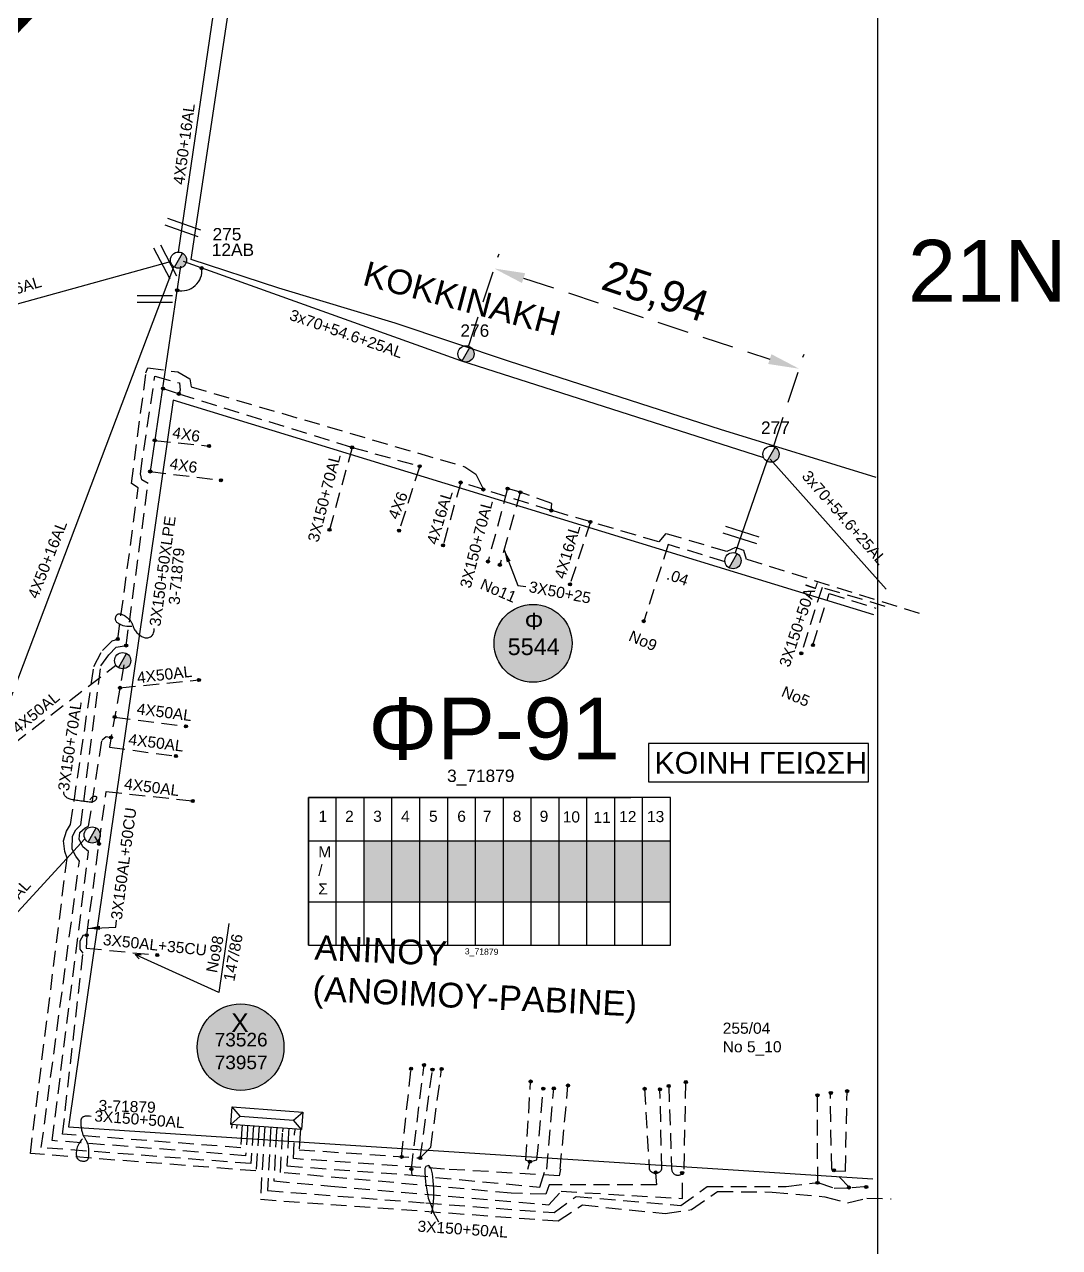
# Model space of a CAD drawing. Header units: millimetres. Extents: x 766 to 1726, y 225 to 629.
# Drawn here: x 1471.7 to 1555.4, y 418 to 516.8 of the extents above; entities that cross this region are included whole.
import ezdxf
from ezdxf.enums import TextEntityAlignment as Align

# ---------------------------------------------------------------- set-up
doc = ezdxf.new("R2010")
doc.units = ezdxf.units.MM
doc.linetypes.add('DASHED', pattern=[19.05, 12.7, -6.35])
doc.linetypes.add('DASHED2', pattern=[9.525, 6.35, -3.175])
for name, color, linetype in [('Άγνωστα', 7, 'Continuous'), ('Ασφαλειοκιβώτια Χ.Τ 13 αναχωρήσεων', 7, 'Continuous'), ('Γέφυρες Εναέριου Δικτύου', 7, 'Continuous'), ('Γυμνά εναέρια ΧΤ (3Φ)   3x50+35CU', 7, 'Continuous'), ('Γυμνά εναέρια ΧΤ (3Φ)   4x50AL', 7, 'Continuous'), ('Γυμνά εναέρια ΧΤ και ΦΟΠ (3Φ)   4x50+16AL', 7, 'Continuous'), ('Επιγραφές - Σχήματα', 7, 'Continuous'), ('Καλώδια ΧΤ   3x150+50AL', 7, 'DASHED'), ('Καλώδια ΧΤ   3x150+70AL', 7, 'DASHED'), ('Καλώδια ΧΤ   3x150AL+50CU', 7, 'DASHED'), ('Καλώδια ΧΤ   3x150AL+50XLPE', 7, 'DASHED'), ('Πελάτης μέσης τάσης', 7, 'Continuous'), ('Στύλος ΦΜ', 7, 'Continuous'), ('Στύλος ΦΜ @ 1', 7, 'Continuous'), ('Συνδέσεις', 7, 'Continuous'), ('Συνεστραμμένα ΧΤ   3x70+54.6+25 AL', 7, 'SYN_LINE'), ('Τομή', 7, 'Continuous'), ('Υποσταθμός πόλεως', 7, 'Continuous'), ('Υπόβαθρο ΔΕΗ', 7, 'Continuous'), ('Υπόγεια Καλώδια Δικτύου ΧΤ   .04', 7, 'DASHED'), ('Υπόγεια καλώδια Δικτύου ΧΤ και Παρ. ΧΤ 3X50AL +25CU  XLPE', 7, 'DASHED'), ('Υπόγεια καλώδια Παροχών ΧΤ   4x16AL', 7, 'DASHED'), ('Υπόγεια καλώδια Παροχών ΧΤ   4x50AL', 7, 'DASHED'), ('Υπόγεια καλώδια Παροχών ΧΤ   4x6', 7, 'DASHED'), ('Χώρος', 7, 'Continuous')]:
    doc.layers.add(name, color=color, linetype=linetype)
doc.styles.get("Standard").update_dxf_attribs({"font": 'arial.ttf'})
doc.linetypes.add('SYN_LINE', pattern='A,0.5,-0.0001,["/\\/\\/\\/",Standard,S=0.1,R=0,X=0,Y=-0.05],-0.25', length=0.7501)
doc.dimstyles.new('ISO-25', dxfattribs={"dimtxt": 2.5, "dimasz": 2.5, "dimexe": 1.25, "dimexo": 0.625, "dimtad": 1, "dimtxsty": 'Standard', "dimcen": 2.5, "dimadec": 0, "dimazin": 0, "dimtfac": 1, "dimtmove": 0, "dimatfit": 3, "dimfxl": 1, "dimarcsym": 0})

# ---------------------------------------------------------------- blocks, each defined once
blk = doc.blocks.new('_ΣΥΝΔΕΣΗ')
at = {"layer": 'Συνδέσεις', "linetype": 'SYN_LINE', "ltscale": 40}
blk.add_hatch(color=256, dxfattribs=at).paths.add_polyline_path([(0.5, -0.01, 1), (-0.5, -0.01, 1)])
at = {"layer": 'Συνδέσεις'}
blk.add_circle((0, -0.01), 0.5, dxfattribs=at)
blk = doc.blocks.new('ΥΠΑΡΧΩΝ ΤΣΙΜΕΝΤΕΝΙΟΣ ΣΤΥΛΟΣ')
at = {"layer": 'Στύλος ΦΜ'}
blk.add_hatch(color=256, dxfattribs=at).paths.add_polyline_path([(-1.29, -2.28, 0.574793), (2.62, 0, 0.268822), (1.3, 2.27)])
blk.add_line((-1.29, -2.28), (1.3, 2.27), dxfattribs=at)
blk.add_circle((0, 0), 2.62, dxfattribs=at)
at = {"layer": 'Στύλος ΦΜ', "flags": 4}
for tag, p in [('ΑΡΙΘΜΟΣ', (-4.68, 8.05)), ('ΤΥΠΟΣ', (-4.91, 3.03))]:
    blk.add_attdef(tag, p, '', height=4, dxfattribs=at)
blk = doc.blocks.new('ΤΟΜΗ')
at = {"layer": 'Τομή', "ltscale": 40}
for p, q in [((-5.68, 0), (5.68, 0)), ((5.68, -2.33), (-5.68, -2.33))]:
    blk.add_line(p, q, dxfattribs=at)
blk = doc.blocks.new('ΑΣΦΑΛΕΙΟΚΙΒΩΤΙΟ ΥΠΟΣΤΑΘΜΟΥ 9AB  ΑΝΑΧΩΡΗΣΕΩΝ')
at = {"layer": 'Ασφαλειοκιβώτια Χ.Τ 13 αναχωρήσεων', "ltscale": 40}
for p, q in [((0, 11.955), (26.057, 11.955)), ((0, 0), (0, 11.955)), ((2.25, 0), (2.25, 11.955)), ((4.5, 0), (4.5, 11.955)), ((6.75, 0), (6.75, 11.955)), ((9, 0), (9, 11.955)), ((11.25, 0), (11.25, 11.955)), ((13.5, 0), (13.5, 11.955)), ((15.75, 0), (15.75, 11.955)), ((18, 0), (18, 11.955)), ((20.25, 0), (20.25, 11.955)), ((22.5, 0), (22.5, 11.955)), ((24.75, 0), (24.75, 11.955)), ((27, 0), (27, 11.955)), ((0, 8.434), (29.25, 8.434)), ((0, 3.521), (29.25, 3.521))]:
    blk.add_line(p, q, dxfattribs=at)
at = {"layer": 'Ασφαλειοκιβώτια Χ.Τ 13 αναχωρήσεων'}
blk.add_lwpolyline([(29.25, 0), (29.25, 11.955), (0, 11.955), (0, 0)], close=True, dxfattribs=at)
for s, p in [('1', (0.821, 9.976)), ('2', (2.963, 9.976)), ('3', (5.231, 9.976)), ('4', (7.487, 9.976)), ('5', (9.74, 9.976)), ('6', (12.024, 9.976)), ('7', (14.085, 9.976)), ('8', (16.506, 9.976)), ('9', (18.68, 9.976)), ('10', (20.543, 9.928)), ('11', (23.024, 9.881)), ('12', (25.104, 9.952)), ('13', (27.349, 9.952))]:
    blk.add_text(s, height=0.9, dxfattribs=at).set_placement(p)
at = {"layer": 'Ασφαλειοκιβώτια Χ.Τ 13 αναχωρήσεων', "ltscale": 40}
for tag, height, rotation, p in [('ΟΝΟΜΑ', 1.25, 359.42191, (14.78, 15.052)), ('ΣΧ', 0.5, 358.93843, (13.993, -0.509))]:
    blk.add_attdef(tag, text='', height=height, rotation=rotation, dxfattribs=at).set_placement(p, align=Align.MIDDLE_CENTER)
for tag, p in [('ΚΕΙΜΕΝΟ 1', (1.283, 1.186)), ('ΚΕΙΜΕΝΟ 2', (3.459, 1.186)), ('ΚΕΙΜΕΝΟ 3', (5.65, 1.145)), ('ΚΕΙΜΕΝΟ 4', (7.894, 1.145)), ('ΚΕΙΜΕΝΟ 5', (10.104, 1.145)), ('ΚΕΙΜΕΝΟ 6', (12.335, 1.145)), ('ΚΕΙΜΕΝΟ 7', (14.604, 1.145)), ('ΚΕΙΜΕΝΟ 8', (16.785, 1.145)), ('ΚΕΙΜΕΝΟ 9', (19.068, 1.145)), ('ΚΕΙΜΕΝΟ 10', (21.373, 1.145)), ('ΚΕΙΜΕΝΟ 11', (23.641, 1.145)), ('ΚΕΙΜΕΝΟ 12', (25.873, 1.145)), ('ΚΕΙΜΕΝΟ 13', (28.173, 1.145))]:
    blk.add_attdef(tag, text='', height=0.5, dxfattribs=at).set_placement(p, align=Align.MIDDLE_CENTER)
blk = doc.blocks.new('ΧΩΡΟΣ')
at = {"layer": 'Χώρος', "ltscale": 40, "true_color": 0xff4747}
blk.add_hatch(color=13, dxfattribs=at).paths.add_polyline_path([(12.17, -0.19, 1), (-13.03, -0.19, 1)])
at = {"layer": 'Χώρος', "ltscale": 40}
blk.add_circle((-0.43, -0.19), 12.6, dxfattribs=at)
at = {"layer": 'Χώρος', "ltscale": 30, "insert": (-3.14, 9.64), "char_height": 5.4, "width": 408.8913, "attachment_point": 1}
blk.add_mtext('Φ', dxfattribs=at)
at = {"layer": 'Χώρος', "ltscale": 40}
blk.add_attdef('ΑΡΙΘΜΟΣ_001', (-5.24, -3.99), '', height=5.4, dxfattribs=at)
blk = doc.blocks.new('ΠΕΛΑΤΗΣ ΜΕΣΗΣ ΤΑΣΗΣ')
at = {"layer": 'Πελάτης μέσης τάσης', "ltscale": 40, "true_color": 0x5db6e9}
blk.add_hatch(color=143, dxfattribs=at).paths.add_polyline_path([(3.5, 0, 1), (-3.5, 0, 1)])
at = {"layer": 'Πελάτης μέσης τάσης', "ltscale": 40}
blk.add_circle((0, 0), 3.5, dxfattribs=at)
at = {"layer": 'Πελάτης μέσης τάσης', "ltscale": 30, "insert": (-0.754, 2.728), "char_height": 1.5, "width": 113.58093, "attachment_point": 1}
blk.add_mtext('X', dxfattribs=at)
at = {"layer": 'Πελάτης μέσης τάσης', "ltscale": 40}
blk.add_attdef('ΑΡΙΘΜΟΣ_001', (-1.337, -1.057), '', height=1.5, dxfattribs=at)
blk = doc.blocks.new('ΥΠΟΣΤΑΘΜΟΣ ΠΟΛΕΩΣ 13 ΑΝΑΧΩΡΗΣΕΩΝ')
at = {"layer": 'Υποσταθμός πόλεως', "ltscale": 40}
for p, q in [((-11.12, -2.82), (-11.12, -4)), ((-9.53, -2.82), (-9.53, -4)), ((-7.77, -2.82), (-7.77, -4)), ((-5.99, -2.82), (-5.99, -4)), ((-4.14, -2.82), (-4.14, -4)), ((-2.3, -2.82), (-2.3, -4)), ((-0.43, -2.82), (-0.43, -4)), ((1.54, -2.82), (1.54, -4)), ((3.43, -2.82), (3.43, -4)), ((5.39, -2.82), (5.39, -4)), ((7.32, -2.82), (7.32, -4)), ((9.32, -2.82), (9.32, -4)), ((11.11, -2.82), (11.11, -4))]:
    blk.add_line(p, q, dxfattribs=at)
blk.add_lwpolyline([(-11.43, 2.82), (11.43, 2.82), (11.43, -2.82), (-11.43, -2.82)], close=True, dxfattribs=at)
for points in [[(-8.62, 0), (-11.43, 2.82)], [(-11.43, -2.82), (-8.62, 0)], [(-8.62, 0), (8.62, 0)], [(8.62, 0), (11.43, 2.82)], [(11.43, -2.82), (8.62, 0)]]:
    blk.add_lwpolyline(points, dxfattribs=at)
at = {"layer": 'Υποσταθμός πόλεως', "linetype": 'SYN_LINE', "ltscale": 40, "flags": 1}
for tag, p in [('ΜΕΤΑΣΧΗΜΑΤΙΣΜΟΣ', (12.22, 1.68)), ('ΙΣΧΥΣ', (12.2, -1.11)), ('ΑΡΙΘΜΟΣ', (12.32, -3.83))]:
    blk.add_attdef(tag, p, '', height=1.8, dxfattribs=at)
blk = doc.blocks.new('*D34')
at = {"layer": 'Defpoints', "color": 0, "linetype": 'DASHED', "ltscale": 0.2, "transparency": 16777216}
for p in [(1507.413, 490.202), (1534.326, 489.005), (1532.054, 482.097)]:
    blk.add_point(p, dxfattribs=at)
at = {"layer": 'Υπόγεια καλώδια Παροχών ΧΤ   4x6', "color": 0, "linetype": 'DASHED', "lineweight": -2, "ltscale": 0.2, "transparency": 16777216}
for p, q in [((1507.608, 490.796), (1510.076, 498.298)), ((1512.06, 496.329), (1531.952, 489.787)), ((1532.249, 482.691), (1534.717, 490.193))]:
    blk.add_line(p, q, dxfattribs=at)
at = {"layer": 'Υπόγεια καλώδια Παροχών ΧΤ   4x6', "color": 0, "linetype": 'DASHED', "ltscale": 0.2, "transparency": 16777216}
for points in [[(1512.19, 496.725), (1511.93, 495.934), (1509.685, 497.111)], [(1532.082, 490.182), (1531.821, 489.391), (1534.326, 489.005)]]:
    blk.add_solid(points, dxfattribs=at)
at = {"layer": 'Υπόγεια καλώδια Παροχών ΧΤ   4x6', "color": 0, "linetype": 'DASHED', "ltscale": 0.2, "transparency": 16777216, "insert": (1522.671, 495.079), "char_height": 2.5, "attachment_point": 5, "rotation": 341.79252}
blk.add_mtext('25,94', dxfattribs=at)

msp = doc.modelspace()

# ---------------------------------------------------------------- hatches: boundary and pattern name
at = {"layer": 'Ασφαλειοκιβώτια Χ.Τ 13 αναχωρήσεων'}
for color, points in [(62, [(1499.18, 445.929), (1501.43, 445.929), (1501.43, 450.843), (1499.18, 450.843)]), (1, [(1501.43, 445.929), (1503.68, 445.929), (1503.68, 450.843), (1501.43, 450.843)]), (85, [(1503.68, 445.929), (1505.93, 445.929), (1505.93, 450.843), (1503.68, 450.843)]), (173, [(1505.93, 445.929), (1508.18, 445.929), (1508.18, 450.843), (1505.93, 450.843)]), (151, [(1508.18, 445.929), (1510.43, 445.929), (1510.43, 450.843), (1508.18, 450.843)]), (30, [(1510.43, 445.929), (1512.68, 445.929), (1512.68, 450.843), (1510.43, 450.843)]), (6, [(1512.68, 445.929), (1514.93, 445.929), (1514.93, 450.843), (1512.68, 450.843)]), (133, [(1514.93, 445.929), (1517.18, 445.929), (1517.18, 450.843), (1514.93, 450.843)]), (27, [(1517.18, 445.929), (1519.43, 445.929), (1519.43, 450.843), (1517.18, 450.843)]), (5, [(1519.43, 445.929), (1521.68, 445.929), (1521.68, 450.843), (1519.43, 450.843)]), (2, [(1521.68, 445.929), (1523.93, 445.929), (1523.93, 450.843), (1521.68, 450.843)])]:
    msp.add_hatch(color=color, dxfattribs=at).paths.add_polyline_path(points)

# ---------------------------------------------------------------- linework, layer by layer
at = {"layer": 'Άγνωστα', "color": 173, "linetype": 'DASHED', "ltscale": 0.1}
for points in [[(1479.278, 467.158), (1480.931, 479.391), (1480.377, 479.723), (1481.556, 488.672), (1481.704, 489.091), (1484.124, 488.746), (1485.087, 488.203), (1485.211, 487.537), (1507.31, 481.087), (1508.217, 480.493), (1508.817, 479.246), (1508.817, 479.246)], [(1544.052, 469.225), (1530.061, 473.598), (1529.864, 474.308), (1529.179, 474.548), (1528.475, 474.234), (1523.549, 475.678), (1522.975, 475.013), (1514.303, 477.553), (1506.982, 479.812)], [(1514.303, 477.553), (1514.335, 478.112), (1511.794, 479.028), (1510.773, 479.319)]]:
    msp.add_lwpolyline(points, dxfattribs=at)
at = {"layer": 'Άγνωστα', "color": 2, "linetype": 'DASHED', "ltscale": 0.1}
msp.add_lwpolyline([(1482.941, 487.402), (1484.212, 486.978), (1498.217, 482.65), (1503.668, 481.129)], dxfattribs=at)
at = {"layer": 'Άγνωστα', "color": 154, "linetype": 'DASHED', "ltscale": 0.1}
for points in [[(1502.205, 425.309), (1502.976, 432.436)], [(1503.712, 425.217), (1504.566, 426.1), (1505.442, 432.408)], [(1503.712, 425.217), (1504.705, 432.362)], [(1494.013, 427.221), (1493.932, 425.889), (1503.712, 425.217)]]:
    msp.add_lwpolyline(points, dxfattribs=at)
at = {"layer": 'Άγνωστα', "color": 1, "linetype": 'DASHED', "ltscale": 0.1}
for points in [[(1502.994, 424.322), (1504.021, 432.739)], [(1513.929, 424.322), (1514.509, 430.844)]]:
    msp.add_lwpolyline(points, dxfattribs=at)
at = {"layer": 'Άγνωστα', "color": 85, "linetype": 'DASHED', "ltscale": 0.1}
for points in [[(1512.578, 424.919), (1512.251, 425.044), (1512.627, 431.401)], [(1515.021, 424.322), (1515.648, 431.076)], [(1512.407, 424.322), (1512.578, 424.919), (1513.141, 425.072), (1513.655, 430.826)]]:
    msp.add_lwpolyline(points, dxfattribs=at)
at = {"layer": 'Άγνωστα', "color": 30, "linetype": 'DASHED', "ltscale": 0.1}
msp.add_lwpolyline([(1521.839, 430.81), (1522.213, 424.322, 0.649034), (1523.235, 424.322), (1523.081, 430.769)], format="xyb", dxfattribs=at)
at = {"layer": 'Γέφυρες Εναέριου Δικτύου'}
msp.add_arc((1484.447, 496.932), 1.628, 256.69954, 7.23559, dxfattribs=at)
at = {"layer": 'Γυμνά εναέρια ΧΤ (3Φ)   3x50+35CU', "color": 133, "linetype": 'DASHED', "ltscale": 0.1}
msp.add_lwpolyline([(1476.774, 443.224), (1476.712, 442.177), (1482.466, 441.622)], dxfattribs=at)
at = {"layer": 'Γυμνά εναέρια ΧΤ (3Φ)   4x50AL', "color": 133, "ltscale": 0.1}
msp.add_lwpolyline([(1466.373, 439.888), (1476.627, 451.023)], dxfattribs=at)
at = {"layer": 'Γυμνά εναέρια ΧΤ και ΦΟΠ (3Φ)   4x50+16AL', "color": 62}
msp.add_lwpolyline([(1484.184, 498.44), (1487.614, 521.796)], dxfattribs=at)
at = {"layer": 'Γυμνά εναέρια ΧΤ και ΦΟΠ (3Φ)   4x50+16AL', "color": 133}
msp.add_lwpolyline([(1463.841, 492.236), (1483.538, 497.682)], dxfattribs=at)
at = {"layer": 'Γυμνά εναέρια ΧΤ και ΦΟΠ (3Φ)   4x50+16AL', "color": 27}
msp.add_lwpolyline([(1469.119, 458.468), (1483.82, 497.242)], dxfattribs=at)
at = {"layer": 'Γυμνά εναέρια ΧΤ και ΦΟΠ (3Φ)   4x50+16AL', "color": 2}
msp.add_lwpolyline([(1484.344, 497.308), (1481.894, 480.701)], dxfattribs=at)
at = {"layer": 'Επιγραφές - Σχήματα'}
msp.add_lwpolyline([(807.638, 244.256), (1540.689, 244.256), (1540.689, 606.185), (807.638, 606.185)], close=True, dxfattribs=at)
for points in [[(1480.422, 468.165), (1480.201, 468.171), (1480.012, 468.186), (1479.851, 468.209), (1479.715, 468.239), (1479.602, 468.274), (1479.506, 468.312), (1479.427, 468.352), (1479.36, 468.392), (1479.303, 468.431), (1479.254, 468.47), (1479.213, 468.507), (1479.18, 468.545), (1479.153, 468.583), (1479.133, 468.622), (1479.117, 468.662), (1479.107, 468.703), (1479.1, 468.747), (1479.097, 468.791), (1479.099, 468.836), (1479.104, 468.882), (1479.113, 468.926), (1479.125, 468.97), (1479.142, 469.011), (1479.162, 469.05), (1479.187, 469.086), (1479.214, 469.118), (1479.246, 469.145), (1479.282, 469.168), (1479.321, 469.186), (1479.364, 469.197), (1479.411, 469.203), (1479.461, 469.201), (1479.516, 469.193), (1479.573, 469.177), (1479.634, 469.155), (1479.696, 469.127), (1479.761, 469.093), (1479.826, 469.053), (1479.893, 469.009), (1479.96, 468.96), (1480.027, 468.907), (1480.092, 468.85), (1480.156, 468.79), (1480.216, 468.728), (1480.273, 468.663), (1480.325, 468.596), (1480.372, 468.528), (1480.412, 468.458), (1480.446, 468.388), (1480.474, 468.318), (1480.499, 468.247), (1480.523, 468.176), (1480.548, 468.104), (1480.577, 468.032), (1480.611, 467.959), (1480.653, 467.886), (1480.704, 467.813), (1480.763, 467.741), (1480.829, 467.67), (1480.9, 467.602), (1480.975, 467.538), (1481.052, 467.479), (1481.129, 467.425), (1481.205, 467.378), (1481.279, 467.338), (1481.351, 467.306), (1481.422, 467.281), (1481.492, 467.265), (1481.562, 467.256), (1481.632, 467.255), (1481.704, 467.262), (1481.778, 467.277), (1481.854, 467.3), (1481.93, 467.335), (1482.003, 467.386), (1482.07, 467.455), (1482.129, 467.548), (1482.176, 467.667), (1482.21, 467.816), (1482.227, 467.999)], [(1477.046, 454.173), (1477.11, 454.278), (1477.176, 454.357), (1477.24, 454.412), (1477.302, 454.446), (1477.361, 454.463), (1477.414, 454.466), (1477.46, 454.458), (1477.498, 454.443), (1477.527, 454.422), (1477.547, 454.398), (1477.558, 454.37), (1477.562, 454.339), (1477.56, 454.306), (1477.552, 454.271), (1477.539, 454.236), (1477.522, 454.201), (1477.501, 454.165), (1477.476, 454.131), (1477.447, 454.099), (1477.412, 454.069), (1477.371, 454.043), (1477.323, 454.021), (1477.267, 454.003), (1477.203, 453.991), (1477.13, 453.985), (1477.049, 453.984), (1476.961, 453.988), (1476.865, 453.996), (1476.763, 454.007), (1476.655, 454.021), (1476.543, 454.036), (1476.427, 454.052), (1476.307, 454.068), (1476.186, 454.084), (1476.064, 454.1), (1475.945, 454.118), (1475.828, 454.136), (1475.717, 454.156), (1475.613, 454.177), (1475.517, 454.2), (1475.431, 454.225), (1475.355, 454.251), (1475.287, 454.279), (1475.227, 454.309), (1475.174, 454.339), (1475.127, 454.37), (1475.087, 454.401), (1475.051, 454.432), (1475.019, 454.464), (1474.991, 454.497), (1474.968, 454.533), (1474.95, 454.574), (1474.937, 454.622), (1474.929, 454.679), (1474.927, 454.745), (1474.93, 454.823)], [(1488.254, 444.173), (1487.434, 438.603), (1481.091, 441.48), (1480.692, 441.653), (1481.178, 441.636), (1480.675, 441.653), (1481.01, 441.302)], [(1476.428, 426.77), (1476.321, 426.652), (1476.231, 426.535), (1476.155, 426.419), (1476.093, 426.305), (1476.042, 426.192), (1476.003, 426.081), (1475.973, 425.972), (1475.95, 425.865), (1475.935, 425.762), (1475.927, 425.662), (1475.925, 425.566), (1475.929, 425.476), (1475.939, 425.392), (1475.956, 425.315), (1475.978, 425.246), (1476.006, 425.186), (1476.039, 425.136), (1476.077, 425.094), (1476.12, 425.061), (1476.165, 425.034), (1476.214, 425.013), (1476.264, 424.997), (1476.316, 424.986), (1476.369, 424.977), (1476.422, 424.971), (1476.474, 424.967), (1476.525, 424.965), (1476.575, 424.967), (1476.622, 424.971), (1476.668, 424.978), (1476.71, 424.989), (1476.749, 425.003), (1476.784, 425.02), (1476.815, 425.043), (1476.843, 425.072), (1476.867, 425.108), (1476.888, 425.153), (1476.906, 425.207), (1476.92, 425.273), (1476.932, 425.351), (1476.941, 425.442), (1476.947, 425.543), (1476.95, 425.653), (1476.949, 425.766), (1476.944, 425.882), (1476.934, 425.997), (1476.921, 426.107), (1476.902, 426.211), (1476.878, 426.305), (1476.85, 426.391), (1476.818, 426.469), (1476.784, 426.54), (1476.748, 426.607), (1476.711, 426.669), (1476.675, 426.729), (1476.64, 426.787), (1476.606, 426.844), (1476.574, 426.902), (1476.544, 426.961), (1476.516, 427.021), (1476.49, 427.084), (1476.465, 427.149), (1476.442, 427.218), (1476.421, 427.291), (1476.401, 427.369), (1476.383, 427.45), (1476.366, 427.534), (1476.351, 427.619), (1476.339, 427.704), (1476.328, 427.789), (1476.32, 427.871), (1476.315, 427.949), (1476.311, 428.024), (1476.311, 428.093), (1476.313, 428.158), (1476.317, 428.218), (1476.324, 428.273), (1476.333, 428.323), (1476.345, 428.368), (1476.359, 428.408), (1476.376, 428.442), (1476.394, 428.472), (1476.415, 428.497), (1476.438, 428.519), (1476.463, 428.538), (1476.49, 428.554), (1476.519, 428.568), (1476.549, 428.581), (1476.582, 428.593), (1476.619, 428.603), (1476.664, 428.612), (1476.72, 428.618), (1476.79, 428.62), (1476.877, 428.619), (1476.985, 428.613), (1477.117, 428.602)], [(1504.619, 420.711), (1504.731, 421.195), (1504.805, 421.957), (1504.824, 422.702), (1504.749, 423.39), (1504.694, 423.948), (1504.601, 424.376), (1504.396, 424.618), (1504.154, 424.543), (1504.079, 424.376), (1504.079, 424.078), (1504.135, 423.26), (1504.247, 422.627), (1504.359, 421.957), (1504.601, 421.381), (1504.787, 420.785), (1505.196, 420.06)]]:
    msp.add_lwpolyline(points, dxfattribs=at)
at = {"layer": 'Επιγραφές - Σχήματα', "color": 190}
msp.add_lwpolyline([(1522.161, 455.617), (1539.917, 455.617), (1539.917, 458.705), (1522.161, 458.705)], close=True, dxfattribs=at)
at = {"layer": 'Καλώδια ΧΤ   3x150+50AL', "color": 2, "ltscale": 0.1}
for points in [[(1541.272, 469.799), (1536.173, 471.326), (1534.495, 466.007)], [(1490.21, 427.505), (1490.036, 424.76), (1473.101, 426.057), (1476.179, 449.217), (1475.881, 449.623), (1475.605, 450.186), (1475.617, 451.239), (1475.881, 451.73), (1476.288, 452.149), (1477.907, 465), (1478.56, 465.895), (1479.152, 466.501), (1479.957, 466.638), (1479.957, 466.638)]]:
    msp.add_lwpolyline(points, dxfattribs=at)
at = {"layer": 'Καλώδια ΧΤ   3x150+50AL', "color": 62, "ltscale": 0.1}
for points in [[(1535.434, 466.671), (1536.742, 470.839), (1540.507, 469.667)], [(1491.136, 427.436), (1490.795, 421.879), (1514.866, 420.134), (1516.814, 421.421), (1523.513, 420.728), (1525.627, 421.041), (1527.729, 422.513), (1532.146, 422.463), (1536.406, 422.083), (1538.229, 421.587), (1539.798, 421.966), (1541.746, 421.917)]]:
    msp.add_lwpolyline(points, dxfattribs=at)
at = {"layer": 'Καλώδια ΧΤ   3x150+50AL', "color": 5, "ltscale": 0.1}
msp.add_lwpolyline([(1490.67, 427.471), (1490.442, 424.174), (1472.216, 425.582), (1475.179, 449.45), (1475.006, 449.999), (1474.897, 450.849), (1475.137, 451.634), (1475.465, 452.157), (1477.353, 464.94), (1478.034, 466.245), (1478.812, 467.003), (1479.278, 467.158), (1479.278, 467.158)], dxfattribs=at)
at = {"layer": 'Καλώδια ΧΤ   3x150+50AL', "color": 27, "ltscale": 0.1}
msp.add_lwpolyline([(1489.75, 427.539), (1489.61, 425.403), (1473.976, 426.624), (1476.922, 449.976), (1476.448, 450.363), (1476.156, 450.972), (1476.223, 451.521), (1476.657, 451.896), (1476.924, 452.03), (1478.008, 459.009), (1478.329, 459.279), (1478.739, 459.206)], dxfattribs=at)
at = {"layer": 'Καλώδια ΧΤ   3x150+50AL', "color": 6, "ltscale": 0.1}
msp.add_lwpolyline([(1523.785, 431.038), (1524.023, 424.321, 0.978317), (1525.032, 424.321), (1525.172, 431.357)], format="xyb", dxfattribs=at)
at = {"layer": 'Καλώδια ΧΤ   3x150+50AL', "color": 151, "ltscale": 0.1}
for points in [[(1535.829, 423.232), (1535.793, 430.229)], [(1539.87, 422.903), (1538.428, 422.805), (1536.951, 424.322), (1536.846, 430.462)], [(1537.082, 424.188), (1538.071, 424.159), (1538.197, 430.612)], [(1491.627, 427.399), (1491.363, 422.587), (1491.363, 422.587), (1491.363, 422.587), (1504.155, 421.583), (1514.54, 420.801), (1516.313, 422.114), (1524.754, 421.376), (1526.905, 422.902), (1533.272, 422.904), (1535.829, 423.232), (1537.166, 422.777), (1538.428, 422.805)]]:
    msp.add_lwpolyline(points, dxfattribs=at)
at = {"layer": 'Καλώδια ΧΤ   3x150+50AL', "color": 6, "ltscale": 0.1}
msp.add_lwpolyline([(1492.098, 427.364), (1491.886, 423.366), (1491.886, 423.366), (1491.886, 423.366), (1496.482, 422.941), (1514.096, 421.428), (1515.107, 422.528), (1515.107, 422.528), (1515.107, 422.528), (1524.896, 421.945), (1524.896, 421.945), (1524.899, 423.99)], dxfattribs=at)
at = {"layer": 'Καλώδια ΧΤ   3x150+50AL', "color": 30, "ltscale": 0.1}
msp.add_lwpolyline([(1522.711, 423.991), (1522.8, 423.058), (1522.8, 423.058), (1522.8, 423.058), (1522.8, 423.058), (1514.136, 423.061), (1514.136, 423.061), (1514.136, 423.061), (1513.87, 422.29), (1511.056, 422.378), (1492.426, 424.039), (1492.426, 424.039), (1492.586, 427.328)], dxfattribs=at)
at = {"layer": 'Καλώδια ΧΤ   3x150+50AL', "color": 1, "ltscale": 0.1}
for points in [[(1493.068, 427.292), (1492.948, 424.577), (1503.057, 423.832), (1513.381, 422.862), (1513.836, 424.322)], [(1503.057, 423.832), (1502.997, 424.322)]]:
    msp.add_lwpolyline(points, dxfattribs=at)
at = {"layer": 'Καλώδια ΧΤ   3x150+50AL', "color": 85, "ltscale": 0.1}
msp.add_lwpolyline([(1515.033, 424.322), (1514.933, 423.778), (1505.674, 424.322), (1493.463, 425.163), (1493.567, 427.255)], dxfattribs=at)
at = {"layer": 'Καλώδια ΧΤ   3x150+70AL', "color": 2, "linetype": 'DASHED', "ltscale": 0.1}
msp.add_lwpolyline([(1498.217, 482.65), (1496.379, 475.994)], dxfattribs=at)
at = {"layer": 'Καλώδια ΧΤ   3x150+70AL', "color": 173, "linetype": 'DASHED', "ltscale": 0.1}
msp.add_lwpolyline([(1510.773, 479.319), (1509.19, 473.43)], dxfattribs=at)
at = {"layer": 'Καλώδια ΧΤ   3x150+70AL', "color": 27, "ltscale": 0.1}
msp.add_lwpolyline([(1479.781, 465.069), (1478.599, 458.419)], dxfattribs=at)
at = {"layer": 'Καλώδια ΧΤ   3x150AL+50CU', "color": 133, "ltscale": 0.1}
for points in [[(1476.774, 443.226), (1477.77, 450.613)], [(1489.307, 427.572), (1489.213, 426.042), (1474.818, 427.143), (1476.474, 441.761), (1476.24, 442.104), (1476.24, 442.765), (1476.518, 443.241), (1476.774, 443.226)]]:
    msp.add_lwpolyline(points, dxfattribs=at)
at = {"layer": 'Καλώδια ΧΤ   3x150AL+50XLPE', "color": 2, "linetype": 'DASHED', "ltscale": 0.1}
msp.add_lwpolyline([(1479.957, 466.638), (1481.736, 479.742), (1481.217, 480.03), (1481.101, 480.511), (1482.276, 488.399), (1484.256, 487.862), (1484.314, 487.285), (1484.212, 486.978)], dxfattribs=at)
at = {"layer": 'Συνεστραμμένα ΧΤ   3x70+54.6+25 AL', "color": 2, "ltscale": 10}
for points in [[(1531.474, 481.793), (1507.003, 489.643), (1484.597, 497.661)], [(1531.7, 481.547), (1529.142, 474.131)], [(1531.971, 481.69), (1541.346, 471.177)]]:
    msp.add_lwpolyline(points, dxfattribs=at)
at = {"layer": 'Υπόβαθρο ΔΕΗ', "linetype": 'DASHED2', "ltscale": 1.5, "const_width": 1, "flags": 128}
msp.add_lwpolyline([(1331.093, 245.3), (1342.047, 271.231), (1355.691, 302.6), (1366.859, 328.368), (1379.319, 357.098), (1390.003, 381.321), (1400.796, 405.376), (1410.202, 426.503), (1421.434, 448.216), (1430.934, 466.415), (1434.011, 472.903), (1439.093, 480.737), (1445.181, 489.19), (1448.557, 493.339), (1454.267, 499.1), (1465.692, 511.055), (1482.188, 528.362), (1487.533, 533.765), (1494.854, 540.49), (1504.253, 548.541), (1513.643, 556.746), (1541.032, 580.479)], dxfattribs=at)
at = {"layer": 'Υπόβαθρο ΔΕΗ'}
for points in [[(1540.551, 480.206), (1527.963, 484.086), (1510.916, 489.592), (1501.68, 492.687), (1492.286, 495.524), (1485.203, 497.84), (1488.821, 521.856), (1494.927, 527.458), (1504.467, 536.075), (1506.998, 538.439), (1507.431, 538.634), (1508.355, 538.677), (1509.164, 538.548), (1513.979, 535.666), (1524.916, 528.974), (1541.058, 519.153)], [(1540.353, 469.124), (1483.759, 486.454), (1475.304, 427.724), (1488.058, 426.907), (1540.276, 423.536)]]:
    msp.add_lwpolyline(points, dxfattribs=at)
at = {"layer": 'Υπόγεια Καλώδια Δικτύου ΧΤ   .04', "color": 2, "ltscale": 0.1}
msp.add_lwpolyline([(1528.336, 473.406), (1523.751, 474.8), (1521.772, 468.604)], dxfattribs=at)
at = {"layer": 'Υπόγεια καλώδια Δικτύου ΧΤ και Παρ. ΧΤ 3X50AL +25CU  XLPE', "color": 173, "linetype": 'DASHED', "ltscale": 0.1}
msp.add_lwpolyline([(1511.794, 479.028), (1510.169, 473.263)], dxfattribs=at)
at = {"layer": 'Υπόγεια καλώδια Παροχών ΧΤ   4x16AL', "color": 173, "ltscale": 0.1}
for points in [[(1506.982, 479.812), (1505.555, 474.741)], [(1517.456, 476.629), (1515.818, 471.586)]]:
    msp.add_lwpolyline(points, dxfattribs=at)
at = {"layer": 'Υπόγεια καλώδια Παροχών ΧΤ   4x50AL', "color": 27, "ltscale": 0.1}
for points in [[(1469.333, 457.527), (1479.129, 465.043)], [(1479.452, 463.218), (1485.838, 463.855)], [(1479.033, 460.858), (1484.783, 460.1)], [(1478.599, 458.419), (1483.974, 457.708)]]:
    msp.add_lwpolyline(points, dxfattribs=at)
at = {"layer": 'Υπόγεια καλώδια Παροχών ΧΤ   4x50AL', "color": 133, "ltscale": 0.1}
msp.add_lwpolyline([(1477.391, 451.198), (1477.77, 450.613), (1478.343, 454.838), (1485.334, 454.075)], dxfattribs=at)
at = {"layer": 'Υπόγεια καλώδια Παροχών ΧΤ   4x6', "color": 2, "ltscale": 0.1}
for points in [[(1482.265, 483.216), (1486.649, 482.757)], [(1481.894, 480.701), (1487.608, 479.992)], [(1503.668, 481.129), (1502.006, 475.923)]]:
    msp.add_lwpolyline(points, dxfattribs=at)

# ---------------------------------------------------------------- block references
ref = msp.add_blockref('ΧΩΡΟΣ', (1512.937, 466.86), dxfattribs=dict(xscale=0.25, yscale=0.25, zscale=0.25))
ref.add_attrib('ΑΡΙΘΜΟΣ_001', '5544', (1510.778, 465.863), dxfattribs={"layer": 'Χώρος', "ltscale": 40, "height": 1.35})
at = {"layer": 'Ασφαλειοκιβώτια Χ.Τ 13 αναχωρήσεων'}
ref = msp.add_blockref('ΑΣΦΑΛΕΙΟΚΙΒΩΤΙΟ ΥΠΟΣΤΑΘΜΟΥ 9AB  ΑΝΑΧΩΡΗΣΕΩΝ', (1494.68, 442.409), dxfattribs=at)
ref.add_attrib('ΣΧ', '3_71879', dxfattribs={"ltscale": 40, "height": 0.5, "rotation": 358.93843}).set_placement((1508.673, 441.9), align=Align.MIDDLE_CENTER)
at = {"layer": 'Πελάτης μέσης τάσης'}
ref = msp.add_blockref('ΠΕΛΑΤΗΣ ΜΕΣΗΣ ΤΑΣΗΣ', (1489.203, 434.175), dxfattribs=at)
ref.add_attrib('ΑΡΙΘΜΟΣ_001', '73526', (1487.109, 434.232), dxfattribs={"ltscale": 40, "height": 1.1})
ref.add_attrib('ΑΡΙΘΜΟΣ_002', '73957', (1487.108, 432.394), dxfattribs={"ltscale": 40, "height": 1.1})
at = {"layer": 'Στύλος ΦΜ @ 1', "ltscale": 40}
ref = msp.add_blockref('ΥΠΑΡΧΩΝ ΤΣΙΜΕΝΤΕΝΙΟΣ ΣΤΥΛΟΣ', (1484.184, 497.785), dxfattribs=dict(at, xscale=0.25, yscale=0.25, zscale=0.25))
ref.add_attrib('ΤΥΠΟΣ', '12AB', (1486.875, 498.122), dxfattribs={"layer": 'Στύλος ΦΜ', "height": 1, "flags": 4})
ref.add_attrib('ΑΡΙΘΜΟΣ', '275', (1486.934, 499.379), dxfattribs={"layer": 'Στύλος ΦΜ', "height": 1, "flags": 4})
ref = msp.add_blockref('ΥΠΑΡΧΩΝ ΤΣΙΜΕΝΤΕΝΙΟΣ ΣΤΥΛΟΣ', (1507.412, 490.203), dxfattribs=dict(at, xscale=0.25, yscale=0.25, zscale=0.25))
ref.add_attrib('ΤΥΠΟΣ', '276', (1506.957, 491.586), dxfattribs={"layer": 'Στύλος ΦΜ', "height": 1, "flags": 4})
ref = msp.add_blockref('ΥΠΑΡΧΩΝ ΤΣΙΜΕΝΤΕΝΙΟΣ ΣΤΥΛΟΣ', (1532.053, 482.098), dxfattribs=dict(at, xscale=0.25, yscale=0.25, zscale=0.25))
ref.add_attrib('ΤΥΠΟΣ', '277', (1531.24, 483.743), dxfattribs={"layer": 'Στύλος ΦΜ', "height": 1, "flags": 4})
at = {"layer": 'Στύλος ΦΜ @ 1', "ltscale": 40, "xscale": 0.25, "yscale": 0.25, "zscale": 0.25}
for p in [(1528.984, 473.496), (1479.669, 465.414), (1477.209, 451.322)]:
    msp.add_blockref('ΥΠΑΡΧΩΝ ΤΣΙΜΕΝΤΕΝΙΟΣ ΣΤΥΛΟΣ', p, dxfattribs=at)
at = {"layer": 'Συνδέσεις', "xscale": 0.25, "yscale": 0.25, "zscale": 0.25}
for p in [(1486.063, 497.14), (1484.074, 495.35), (1482.941, 487.402), (1484.212, 486.978), (1482.265, 483.216), (1486.649, 482.757), (1498.217, 482.65), (1481.894, 480.701), (1503.668, 481.129), (1487.608, 479.992), (1506.982, 479.812), (1510.773, 479.319), (1508.817, 479.246), (1511.794, 479.028), (1514.303, 477.553), (1517.456, 476.629), (1496.379, 475.994), (1502.006, 475.923), (1505.555, 474.741), (1509.19, 473.43), (1510.14, 473.162), (1515.818, 471.586), (1521.772, 468.604), (1479.279, 467.161), (1479.958, 466.641), (1535.434, 466.671), (1534.495, 466.007), (1485.838, 463.855), (1479.452, 463.218), (1479.033, 460.858), (1484.783, 460.1), (1478.739, 459.206), (1483.974, 457.708), (1485.334, 454.075), (1477.77, 450.613), (1476.774, 443.224), (1482.466, 441.622), (1502.976, 432.436), (1504.021, 432.739), (1504.705, 432.362), (1505.442, 432.408), (1512.627, 431.401), (1515.648, 431.076), (1523.785, 431.038), (1525.172, 431.357), (1513.655, 430.826), (1514.509, 430.844), (1521.839, 430.81), (1523.081, 430.769), (1535.805, 430.284), (1536.88, 430.473), (1538.204, 430.623), (1502.205, 425.309), (1503.712, 425.217), (1502.994, 424.322), (1512.578, 424.919), (1522.735, 424.044), (1524.875, 424.012), (1537.125, 424.226), (1535.807, 423.216), (1538.352, 422.837), (1539.75, 422.873)]:
    msp.add_blockref('_ΣΥΝΔΕΣΗ', p, dxfattribs=at)
at = {"layer": 'Τομή'}
for p, xscale, yscale, zscale, rotation in [((1484.626, 500.694), 0.250000000000016, 0.250000000000016, 0.250000000000016, 340.7790842304256), ((1483.374, 497.763), 0.2499999999999521, 0.2499999999999521, 0.2499999999999521, 297.5594924726073), ((1529.722, 475.845), 0.2499999999999883, 0.2499999999999883, 0.2499999999999883, 342.4874931333403)]:
    msp.add_blockref('ΤΟΜΗ', p, dxfattribs=dict(at, xscale=xscale, yscale=yscale, zscale=zscale, rotation=rotation))
at = {"layer": 'Τομή', "xscale": 0.25, "yscale": 0.25, "zscale": 0.25}
msp.add_blockref('ΤΟΜΗ', (1482.267, 494.936), dxfattribs=at)
at = {"layer": 'Υποσταθμός πόλεως', "xscale": 0.2500000000000016, "yscale": 0.2500000000000016, "zscale": 0.2500000000000016, "rotation": 355.7369578618754}
msp.add_blockref('ΥΠΟΣΤΑΘΜΟΣ ΠΟΛΕΩΣ 13 ΑΝΑΧΩΡΗΣΕΩΝ', (1491.317, 428.426), dxfattribs=at)

# ---------------------------------------------------------------- texts
at = {"insert": (1505.883, 456.607), "char_height": 1, "width": 27.92241, "attachment_point": 1}
msp.add_mtext('3_71879', dxfattribs=at)
at = {"layer": 'Ασφαλειοκιβώτια Χ.Τ 13 αναχωρήσεων', "insert": (1495.475, 450.419), "char_height": 0.9, "width": 2.17983, "attachment_point": 1}
msp.add_mtext('M\\P/\\PΣ', dxfattribs=at)
at = {"layer": 'Γυμνά εναέρια ΧΤ (3Φ)   3x50+35CU', "color": 7, "insert": (1478.138, 443.332), "char_height": 0.9, "width": 84.18588, "attachment_point": 1, "rotation": 354.00367}
msp.add_mtext('3X50AL+35CU', dxfattribs=at)
at = {"layer": 'Γυμνά εναέρια ΧΤ (3Φ)   4x50AL', "color": 7, "insert": (1468.691, 444.459), "char_height": 0.9, "width": 84.18588, "attachment_point": 1, "rotation": 48.69096}
msp.add_mtext('4X50AL', dxfattribs=at)
at = {"layer": 'Γυμνά εναέρια ΧΤ και ΦΟΠ (3Φ)   4x50+16AL', "color": 7, "char_height": 0.9, "width": 84.18588, "attachment_point": 1}
for insert, rotation in [((1483.745, 503.952), 82.38698), ((1466.619, 494.594), 16.85145), ((1471.962, 470.675), 68.61926)]:
    msp.add_mtext('4X50+16AL', dxfattribs=dict(at, insert=insert, rotation=rotation))
at = {"layer": 'Επιγραφές - Σχήματα', "attachment_point": 1}
for s, insert, char_height, width in [('21N', (1543.116, 499.419), 5, 6.02122), ('ΦΡ-91', (1499.515, 462.427), 5, 4.30029), ('\\A1;255/04\\PΝο 5_10', (1528.15, 436.158), 0.9, 7.43453)]:
    msp.add_mtext(s, dxfattribs=dict(at, insert=insert, char_height=char_height, width=width))
for s, insert, char_height, width, rotation in [('ΚΟΚΚΙΝΑΚH', (1499.471, 497.738), 2, 12.98235, 345.21755), ('3-71879', (1483.374, 469.973), 0.9, 4.49069, 84.96784), ('             ΑΝΙNΟΥ\\P(ΑΝΘΙΜΟΥ-ΡΑΒΙΝΕ)', (1495.237, 443.245), 2, 8.63176, 357.23783), ('3-71879', (1477.745, 429.921), 0.9, 4.49069, 357.98242)]:
    msp.add_mtext(s, dxfattribs=dict(at, insert=insert, char_height=char_height, width=width, rotation=rotation))
at = {"layer": 'Επιγραφές - Σχήματα', "color": 7, "char_height": 0.9, "attachment_point": 5}
for s, insert, width, rotation in [('No11', (1510.029, 471.066), 3.33434, 336.86068), ('No9', (1521.704, 467.018), 3.33434, 336.86068), ('No5', (1534.045, 462.521), 3.33434, 336.86068), ('No98\\P147/86', (1487.866, 441.553), 4.19932, 79.53635)]:
    msp.add_mtext(s, dxfattribs=dict(at, insert=insert, width=width, rotation=rotation))
at = {"layer": 'Επιγραφές - Σχήματα', "color": 190, "insert": (1522.638, 458.031), "char_height": 1.75, "width": 17.56555, "attachment_point": 1}
msp.add_mtext('KOINH ΓΕΙΩΣΗ', dxfattribs=at)
at = {"layer": 'Καλώδια ΧΤ   3x150+50AL', "color": 7, "char_height": 0.9, "width": 84.18588, "attachment_point": 1}
for insert, rotation in [((1532.683, 465.108), 71.47689), ((1477.427, 429.076), 355.63729), ((1503.531, 420.167), 356.10278)]:
    msp.add_mtext('3X150+50AL', dxfattribs=dict(at, insert=insert, rotation=rotation))
at = {"layer": 'Καλώδια ΧΤ   3x150+70AL', "color": 7, "char_height": 0.9, "width": 84.18588, "attachment_point": 1}
for insert, rotation in [((1494.607, 475.15), 75.51724), ((1506.901, 471.427), 75.51724), ((1474.433, 454.963), 81.73983)]:
    msp.add_mtext('3X150+70AL', dxfattribs=dict(at, insert=insert, rotation=rotation))
at = {"layer": 'Καλώδια ΧΤ   3x150AL+50CU', "color": 7, "insert": (1478.708, 444.549), "char_height": 0.9, "width": 84.18588, "attachment_point": 1, "rotation": 82.49246}
msp.add_mtext('3X150AL+50CU', dxfattribs=at)
at = {"layer": 'Καλώδια ΧΤ   3x150AL+50XLPE', "color": 7, "insert": (1481.823, 468.264), "char_height": 0.9, "width": 84.18588, "attachment_point": 1, "rotation": 81.97458}
msp.add_mtext('3X150+50XLPE', dxfattribs=at)
at = {"layer": 'Συνεστραμμένα ΧΤ   3x70+54.6+25 AL', "color": 7, "char_height": 0.9, "width": 84.18588, "attachment_point": 1}
for insert, rotation in [((1493.366, 493.835), 340.82698), ((1535.159, 480.882), 311.10553)]:
    msp.add_mtext('3x70+54.6+25AL', dxfattribs=dict(at, insert=insert, rotation=rotation))
at = {"layer": 'Υπόγεια Καλώδια Δικτύου ΧΤ   .04', "color": 7, "insert": (1523.84, 472.864), "char_height": 0.9, "width": 84.18588, "attachment_point": 1, "rotation": 340.61056}
msp.add_mtext('.04', dxfattribs=at)
at = {"layer": 'Υπόγεια καλώδια Δικτύου ΧΤ και Παρ. ΧΤ 3X50AL +25CU  XLPE', "color": 7, "insert": (1512.596, 471.857), "char_height": 0.9, "width": 84.18588, "attachment_point": 1, "rotation": 349.09156}
msp.add_mtext('3X50+25', dxfattribs=at)
at = {"layer": 'Υπόγεια καλώδια Παροχών ΧΤ   4x16AL', "color": 7, "char_height": 0.9, "width": 84.18588, "attachment_point": 1, "rotation": 73.39235}
for insert in [(1504.213, 474.98), (1514.525, 472.207)]:
    msp.add_mtext('4X16AL', dxfattribs=dict(at, insert=insert))
at = {"layer": 'Υπόγεια καλώδια Παροχών ΧΤ   4x50AL', "color": 7, "char_height": 0.9, "width": 84.18588, "attachment_point": 1}
for insert, rotation in [((1480.778, 464.477), 6.82179), ((1470.644, 460.163), 39.37576), ((1480.888, 461.985), 352.64596), ((1480.219, 459.518), 352.64596), ((1479.866, 455.926), 352.64596)]:
    msp.add_mtext('4X50AL', dxfattribs=dict(at, insert=insert, rotation=rotation))
at = {"layer": 'Υπόγεια καλώδια Παροχών ΧΤ   4x6', "color": 7, "char_height": 0.9, "width": 84.18588, "attachment_point": 1}
for insert, rotation in [((1483.783, 484.321), 350.8638), ((1483.562, 481.812), 350.8638), ((1501.07, 477.088), 68.38722)]:
    msp.add_mtext('4X6', dxfattribs=dict(at, insert=insert, rotation=rotation))

# ---------------------------------------------------------------- dimensions: what is measured, and where the dimension line sits
at = {"layer": 'Υπόγεια καλώδια Παροχών ΧΤ   4x6', "linetype": 'DASHED', "ltscale": 0.2}
dim = msp.add_aligned_dim(p1=(1507.413, 490.202), p2=(1532.054, 482.097), distance=7.272, dimstyle='ISO-25', dxfattribs=at)
dim.commit()
dim.dimension.update_dxf_attribs({"geometry": '*D34', "text_midpoint": (1522.671, 495.079)})

# ---------------------------------------------------------------- leaders
at = {"layer": 'Επιγραφές - Σχήματα'}
for points in [[(1510.499, 474.357), (1511.594, 471.487), (1512.248, 471.406)], [(1476.848, 443.772), (1479.108, 443.871), (1479.181, 444.444)]]:
    msp.add_leader(points, dimstyle='ISO-25', override={"dimasz": 1, "dimgap": 0.625, "dimtad": 0}, dxfattribs=at)

doc.saveas('drawing.dxf')
